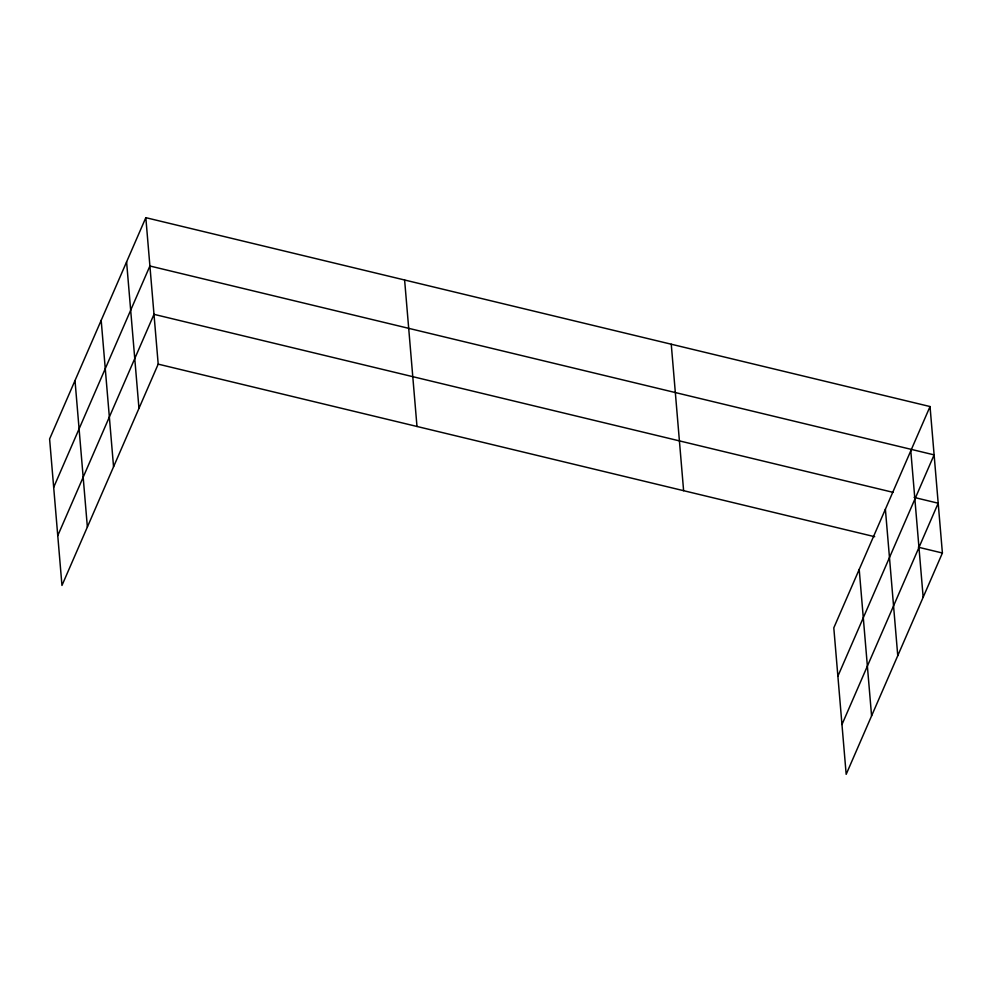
<?xml version="1.0" encoding="UTF-8"?>
<svg xmlns="http://www.w3.org/2000/svg" width="992" height="992" viewBox="0 0 992 992"><rect width="100%" height="100%" fill="white"/><g stroke="black" fill="none" stroke-linecap="round" stroke-linejoin="round"><path stroke-width="1.49" d="M145.824 217.67L49.6 438.985L61.963 585.454L158.199 364.138L145.824 217.67L930.037 406.546L942.4 553.015L846.176 774.33L833.801 627.862L930.037 406.546M53.68 487.32L149.904 266.005L934.117 454.882L837.88 676.197M57.759 535.655L153.996 314.34L893.06 492.342M841.972 724.532L938.196 503.217L914.116 497.414M158.199 364.138L874.696 536.709M918.332 547.212L942.4 553.015M910.792 450.79L923.168 597.258M885.385 509.218L897.76 655.687M859.208 569.42L871.584 715.889M671.249 344.224L683.612 490.693M404.612 280.004L416.987 426.473M126.592 261.913L138.967 408.382M101.184 320.342L113.559 466.81M75.008 380.556L87.37 527.012"/></g></svg>
